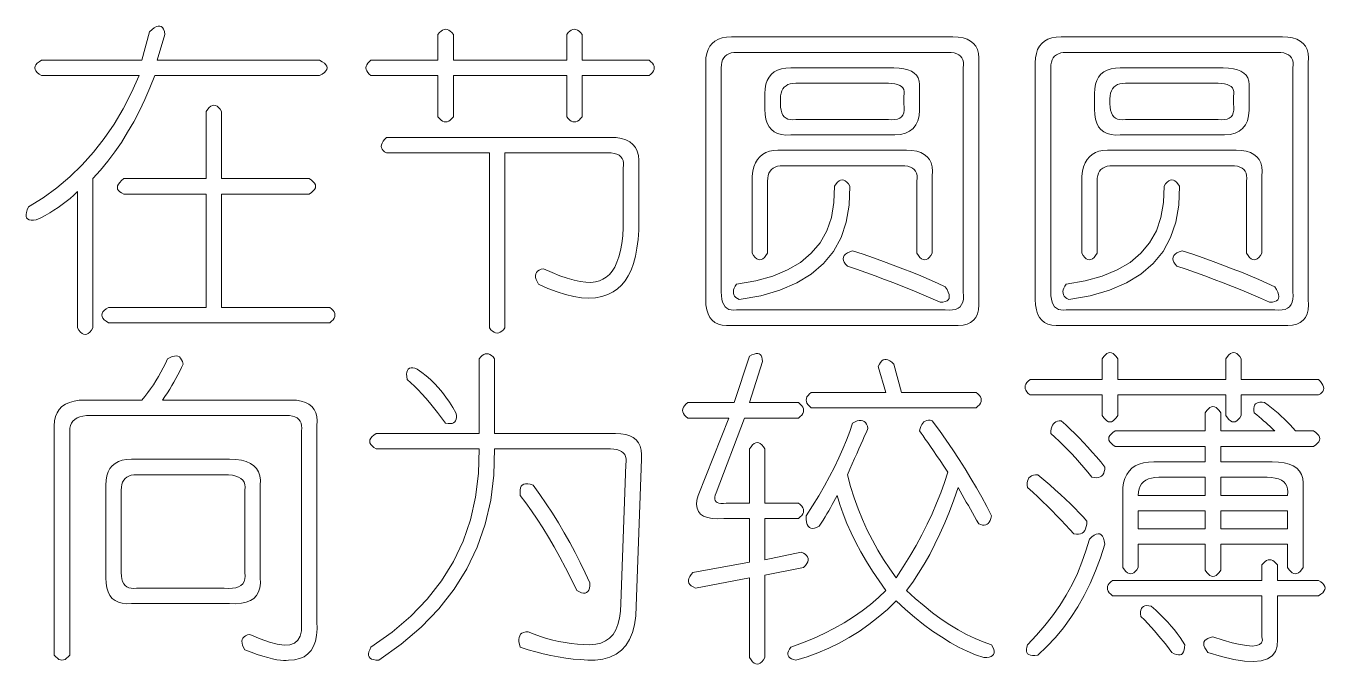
# Model space of a CAD drawing. Extents: x 0 to 297, y 0 to 210.
# Drawn here: x 215.85 to 236.03, y 30 to 39.91 of the extents above; entities that cross this region are included whole.
import ezdxf

# ---------------------------------------------------------------- set-up
doc = ezdxf.new("R2010")
doc.units = 0

msp = doc.modelspace()

# ---------------------------------------------------------------- linework, layer by layer
at = {"color": 255, "lineweight": 13}
for points in [[(217.766, 39.815), (217.805, 39.851), (217.84, 39.878), (217.872, 39.896), (217.901, 39.905), (217.926, 39.905), (217.949, 39.897), (217.968, 39.88), (217.984, 39.854), (217.997, 39.819), (218.006, 39.775), (217.886, 39.375), (220.406, 39.375), (220.449, 39.351), (220.483, 39.327), (220.507, 39.303), (220.521, 39.279), (220.526, 39.255), (220.521, 39.231), (220.507, 39.207), (220.483, 39.183), (220.449, 39.159), (220.406, 39.135), (217.846, 39.135), (217.772, 38.946), (217.693, 38.764), (217.609, 38.588), (217.52, 38.418), (217.426, 38.255), (217.328, 38.098), (217.225, 37.948), (217.117, 37.804), (217.004, 37.666), (216.886, 37.535), (216.886, 35.215), (216.862, 35.179), (216.838, 35.151), (216.814, 35.131), (216.79, 35.119), (216.766, 35.115), (216.742, 35.119), (216.718, 35.131), (216.694, 35.151), (216.67, 35.179), (216.646, 35.215), (216.646, 37.335), (216.589, 37.28), (216.531, 37.228), (216.471, 37.178), (216.409, 37.13), (216.346, 37.085), (216.281, 37.042), (216.215, 37.002), (216.147, 36.964), (216.077, 36.928), (216.006, 36.895), (215.962, 36.89), (215.925, 36.89), (215.895, 36.896), (215.872, 36.908), (215.856, 36.925), (215.848, 36.948), (215.847, 36.976), (215.853, 37.01), (215.866, 37.05), (215.886, 37.095), (216.112, 37.238), (216.326, 37.394), (216.528, 37.564), (216.718, 37.748), (216.896, 37.945), (217.062, 38.156), (217.216, 38.38), (217.358, 38.618), (217.488, 38.87), (217.606, 39.135), (216.086, 39.135), (216.05, 39.159), (216.022, 39.183), (216.002, 39.207), (215.99, 39.231), (215.986, 39.255), (215.99, 39.279), (216.002, 39.303), (216.022, 39.327), (216.05, 39.351), (216.086, 39.375), (217.646, 39.375)], [(222.486, 39.775), (222.486, 39.375), (224.246, 39.375), (224.246, 39.775), (224.27, 39.804), (224.294, 39.826), (224.318, 39.842), (224.342, 39.852), (224.366, 39.855), (224.39, 39.852), (224.414, 39.842), (224.438, 39.826), (224.462, 39.804), (224.486, 39.775), (224.486, 39.375), (225.526, 39.375), (225.555, 39.351), (225.577, 39.327), (225.593, 39.303), (225.603, 39.279), (225.606, 39.255), (225.603, 39.231), (225.593, 39.207), (225.577, 39.183), (225.555, 39.159), (225.526, 39.135), (224.486, 39.135), (224.486, 38.495), (224.462, 38.466), (224.438, 38.444), (224.414, 38.428), (224.39, 38.418), (224.366, 38.415), (224.342, 38.418), (224.318, 38.428), (224.294, 38.444), (224.27, 38.466), (224.246, 38.495), (224.246, 39.135), (222.486, 39.135), (222.486, 38.495), (222.462, 38.466), (222.438, 38.444), (222.414, 38.428), (222.39, 38.418), (222.366, 38.415), (222.342, 38.418), (222.318, 38.428), (222.294, 38.444), (222.27, 38.466), (222.246, 38.495), (222.246, 39.135), (221.206, 39.135), (221.177, 39.159), (221.155, 39.183), (221.139, 39.207), (221.129, 39.231), (221.126, 39.255), (221.129, 39.279), (221.139, 39.303), (221.155, 39.327), (221.177, 39.351), (221.206, 39.375), (222.246, 39.375), (222.246, 39.775), (222.27, 39.804), (222.294, 39.826), (222.318, 39.842), (222.342, 39.852), (222.366, 39.855), (222.39, 39.852), (222.414, 39.842), (222.438, 39.826), (222.462, 39.804)], [(226.806, 39.735), (230.246, 39.735), (230.329, 39.731), (230.403, 39.719), (230.467, 39.699), (230.521, 39.671), (230.566, 39.635), (230.601, 39.591), (230.627, 39.539), (230.643, 39.479), (230.649, 39.411), (230.646, 39.335), (230.646, 35.655), (230.649, 35.572), (230.643, 35.498), (230.627, 35.434), (230.601, 35.38), (230.566, 35.335), (230.521, 35.3), (230.467, 35.274), (230.403, 35.258), (230.329, 35.252), (230.246, 35.255), (226.806, 35.255), (226.73, 35.252), (226.662, 35.258), (226.602, 35.274), (226.55, 35.3), (226.506, 35.335), (226.47, 35.38), (226.442, 35.434), (226.422, 35.498), (226.41, 35.572), (226.406, 35.655), (226.406, 39.335), (226.41, 39.411), (226.422, 39.479), (226.442, 39.539), (226.47, 39.591), (226.506, 39.635), (226.55, 39.671), (226.602, 39.699), (226.662, 39.719), (226.73, 39.731)], [(231.926, 39.735), (235.366, 39.735), (235.449, 39.731), (235.523, 39.719), (235.587, 39.699), (235.641, 39.671), (235.686, 39.635), (235.721, 39.591), (235.747, 39.539), (235.763, 39.479), (235.769, 39.411), (235.766, 39.335), (235.766, 35.655), (235.769, 35.572), (235.763, 35.498), (235.747, 35.434), (235.721, 35.38), (235.686, 35.335), (235.641, 35.3), (235.587, 35.274), (235.523, 35.258), (235.449, 35.252), (235.366, 35.255), (231.926, 35.255), (231.85, 35.252), (231.782, 35.258), (231.722, 35.274), (231.67, 35.3), (231.626, 35.335), (231.59, 35.38), (231.562, 35.434), (231.542, 35.498), (231.53, 35.572), (231.526, 35.655), (231.526, 39.335), (231.53, 39.411), (231.542, 39.479), (231.562, 39.539), (231.59, 39.591), (231.626, 39.635), (231.67, 39.671), (231.722, 39.699), (231.782, 39.719), (231.85, 39.731)], [(230.166, 39.495), (226.886, 39.495), (226.841, 39.493), (226.8, 39.486), (226.764, 39.474), (226.733, 39.457), (226.706, 39.435), (226.685, 39.409), (226.668, 39.378), (226.656, 39.342), (226.649, 39.301), (226.646, 39.255), (226.646, 35.775), (226.649, 35.715), (226.656, 35.662), (226.668, 35.616), (226.685, 35.577), (226.706, 35.545), (226.733, 35.521), (226.764, 35.504), (226.8, 35.494), (226.841, 35.491), (226.886, 35.495), (230.126, 35.495), (230.187, 35.491), (230.24, 35.494), (230.286, 35.504), (230.325, 35.521), (230.356, 35.545), (230.381, 35.577), (230.398, 35.616), (230.408, 35.662), (230.411, 35.715), (230.406, 35.775), (230.406, 39.255), (230.411, 39.301), (230.409, 39.342), (230.401, 39.378), (230.387, 39.409), (230.366, 39.435), (230.339, 39.457), (230.305, 39.474), (230.265, 39.486), (230.219, 39.493)], [(235.286, 39.495), (232.006, 39.495), (231.961, 39.493), (231.92, 39.486), (231.884, 39.474), (231.853, 39.457), (231.826, 39.435), (231.805, 39.409), (231.788, 39.378), (231.776, 39.342), (231.769, 39.301), (231.766, 39.255), (231.766, 35.775), (231.769, 35.715), (231.776, 35.662), (231.788, 35.616), (231.805, 35.577), (231.826, 35.545), (231.853, 35.521), (231.884, 35.504), (231.92, 35.494), (231.961, 35.491), (232.006, 35.495), (235.246, 35.495), (235.307, 35.491), (235.36, 35.494), (235.406, 35.504), (235.445, 35.521), (235.476, 35.545), (235.501, 35.577), (235.518, 35.616), (235.528, 35.662), (235.531, 35.715), (235.526, 35.775), (235.526, 39.255), (235.531, 39.301), (235.529, 39.342), (235.521, 39.378), (235.507, 39.409), (235.486, 39.435), (235.459, 39.457), (235.425, 39.474), (235.385, 39.486), (235.339, 39.493)], [(227.726, 39.255), (229.326, 39.255), (229.409, 39.252), (229.483, 39.242), (229.547, 39.226), (229.601, 39.204), (229.646, 39.175), (229.681, 39.14), (229.707, 39.098), (229.723, 39.05), (229.729, 38.996), (229.726, 38.935), (229.726, 38.695), (229.729, 38.597), (229.72, 38.51), (229.7, 38.434), (229.669, 38.369), (229.626, 38.315), (229.573, 38.273), (229.508, 38.242), (229.432, 38.222), (229.345, 38.213), (229.246, 38.215), (227.726, 38.215), (227.65, 38.212), (227.582, 38.218), (227.522, 38.234), (227.47, 38.26), (227.426, 38.295), (227.39, 38.34), (227.362, 38.394), (227.342, 38.458), (227.33, 38.532), (227.326, 38.615), (227.326, 38.855), (227.33, 38.931), (227.342, 38.999), (227.362, 39.059), (227.39, 39.111), (227.426, 39.155), (227.47, 39.191), (227.522, 39.219), (227.582, 39.239), (227.65, 39.251)], [(232.846, 39.255), (234.446, 39.255), (234.529, 39.252), (234.603, 39.242), (234.667, 39.226), (234.721, 39.204), (234.766, 39.175), (234.801, 39.14), (234.827, 39.098), (234.843, 39.05), (234.849, 38.996), (234.846, 38.935), (234.846, 38.695), (234.849, 38.597), (234.84, 38.51), (234.82, 38.434), (234.789, 38.369), (234.746, 38.315), (234.693, 38.273), (234.628, 38.242), (234.552, 38.222), (234.465, 38.213), (234.366, 38.215), (232.846, 38.215), (232.77, 38.212), (232.702, 38.218), (232.642, 38.234), (232.59, 38.26), (232.546, 38.295), (232.51, 38.34), (232.482, 38.394), (232.462, 38.458), (232.45, 38.532), (232.446, 38.615), (232.446, 38.855), (232.45, 38.931), (232.462, 38.999), (232.482, 39.059), (232.51, 39.111), (232.546, 39.155), (232.59, 39.191), (232.642, 39.219), (232.702, 39.239), (232.77, 39.251)], [(229.246, 39.015), (227.806, 39.015), (227.761, 39.013), (227.72, 39.006), (227.684, 38.994), (227.653, 38.977), (227.626, 38.955), (227.605, 38.929), (227.588, 38.898), (227.576, 38.862), (227.569, 38.821), (227.566, 38.775), (227.566, 38.695), (227.569, 38.642), (227.576, 38.596), (227.588, 38.556), (227.605, 38.522), (227.626, 38.495), (227.653, 38.474), (227.684, 38.46), (227.72, 38.452), (227.761, 38.45), (227.806, 38.455), (229.246, 38.455), (229.299, 38.45), (229.345, 38.452), (229.385, 38.46), (229.419, 38.474), (229.446, 38.495), (229.467, 38.522), (229.481, 38.556), (229.489, 38.596), (229.491, 38.642), (229.486, 38.695), (229.486, 38.815), (229.491, 38.853), (229.489, 38.887), (229.481, 38.917), (229.467, 38.943), (229.446, 38.965), (229.419, 38.983), (229.385, 38.997), (229.345, 39.007), (229.299, 39.013)], [(234.366, 39.015), (232.926, 39.015), (232.881, 39.013), (232.84, 39.006), (232.804, 38.994), (232.773, 38.977), (232.746, 38.955), (232.725, 38.929), (232.708, 38.898), (232.696, 38.862), (232.689, 38.821), (232.686, 38.775), (232.686, 38.695), (232.689, 38.642), (232.696, 38.596), (232.708, 38.556), (232.725, 38.522), (232.746, 38.495), (232.773, 38.474), (232.804, 38.46), (232.84, 38.452), (232.881, 38.45), (232.926, 38.455), (234.366, 38.455), (234.419, 38.45), (234.465, 38.452), (234.505, 38.46), (234.539, 38.474), (234.566, 38.495), (234.587, 38.522), (234.601, 38.556), (234.609, 38.596), (234.611, 38.642), (234.606, 38.695), (234.606, 38.815), (234.611, 38.853), (234.609, 38.887), (234.601, 38.917), (234.587, 38.943), (234.566, 38.965), (234.539, 38.983), (234.505, 38.997), (234.465, 39.007), (234.419, 39.013)], [(218.646, 38.575), (218.67, 38.611), (218.694, 38.639), (218.718, 38.659), (218.742, 38.671), (218.766, 38.675), (218.79, 38.671), (218.814, 38.659), (218.838, 38.639), (218.862, 38.611), (218.886, 38.575), (218.886, 37.535), (220.246, 37.535), (220.282, 37.511), (220.31, 37.487), (220.33, 37.463), (220.342, 37.439), (220.346, 37.415), (220.342, 37.391), (220.33, 37.367), (220.31, 37.343), (220.282, 37.319), (220.246, 37.295), (218.886, 37.295), (218.886, 35.535), (220.566, 35.535), (220.595, 35.511), (220.617, 35.487), (220.633, 35.463), (220.643, 35.439), (220.646, 35.415), (220.643, 35.391), (220.633, 35.367), (220.617, 35.343), (220.595, 35.319), (220.566, 35.295), (217.126, 35.295), (217.09, 35.319), (217.062, 35.343), (217.042, 35.367), (217.03, 35.391), (217.026, 35.415), (217.03, 35.439), (217.042, 35.463), (217.062, 35.487), (217.09, 35.511), (217.126, 35.535), (218.646, 35.535), (218.646, 37.295), (217.366, 37.295), (217.33, 37.312), (217.302, 37.33), (217.282, 37.35), (217.27, 37.372), (217.266, 37.395), (217.27, 37.42), (217.282, 37.446), (217.302, 37.474), (217.33, 37.504), (217.366, 37.535), (218.646, 37.535)], [(221.446, 38.175), (224.926, 38.175), (225.017, 38.171), (225.097, 38.158), (225.167, 38.136), (225.227, 38.105), (225.276, 38.065), (225.315, 38.017), (225.343, 37.96), (225.361, 37.894), (225.369, 37.819), (225.366, 37.735), (225.366, 36.735), (225.355, 36.589), (225.337, 36.454), (225.313, 36.33), (225.283, 36.217), (225.246, 36.115), (225.203, 36.025), (225.153, 35.946), (225.097, 35.878), (225.035, 35.821), (224.966, 35.775), (224.883, 35.733), (224.792, 35.703), (224.694, 35.685), (224.589, 35.679), (224.476, 35.685), (224.357, 35.703), (224.23, 35.733), (224.096, 35.775), (223.955, 35.829), (223.806, 35.895), (223.785, 35.934), (223.771, 35.969), (223.763, 36.001), (223.761, 36.03), (223.766, 36.055), (223.777, 36.078), (223.795, 36.097), (223.819, 36.113), (223.849, 36.126), (223.886, 36.135), (224.018, 36.076), (224.141, 36.026), (224.255, 35.986), (224.36, 35.956), (224.456, 35.935), (224.544, 35.924), (224.623, 35.922), (224.693, 35.93), (224.754, 35.948), (224.806, 35.975), (224.86, 36.005), (224.909, 36.046), (224.953, 36.098), (224.992, 36.161), (225.026, 36.235), (225.056, 36.321), (225.081, 36.418), (225.101, 36.526), (225.116, 36.645), (225.126, 36.775), (225.126, 37.695), (225.131, 37.741), (225.129, 37.782), (225.121, 37.818), (225.107, 37.849), (225.086, 37.875), (225.059, 37.897), (225.025, 37.914), (224.985, 37.926), (224.939, 37.933), (224.886, 37.935), (223.286, 37.935), (223.286, 35.215), (223.262, 35.186), (223.238, 35.164), (223.214, 35.148), (223.19, 35.138), (223.166, 35.135), (223.142, 35.138), (223.118, 35.148), (223.094, 35.164), (223.07, 35.186), (223.046, 35.215), (223.046, 37.935), (221.446, 37.935), (221.417, 37.952), (221.395, 37.97), (221.379, 37.99), (221.369, 38.012), (221.366, 38.035), (221.369, 38.06), (221.379, 38.086), (221.395, 38.114), (221.417, 38.144)], [(227.526, 37.975), (229.526, 37.975), (229.609, 37.971), (229.683, 37.959), (229.747, 37.939), (229.801, 37.911), (229.846, 37.875), (229.881, 37.831), (229.907, 37.779), (229.923, 37.719), (229.929, 37.651), (229.926, 37.575), (229.926, 36.375), (229.902, 36.339), (229.878, 36.311), (229.854, 36.291), (229.83, 36.279), (229.806, 36.275), (229.782, 36.279), (229.758, 36.291), (229.734, 36.311), (229.71, 36.339), (229.686, 36.375), (229.686, 37.495), (229.691, 37.541), (229.689, 37.582), (229.681, 37.618), (229.667, 37.649), (229.646, 37.675), (229.619, 37.697), (229.585, 37.714), (229.545, 37.726), (229.499, 37.733), (229.446, 37.735), (227.606, 37.735), (227.561, 37.733), (227.52, 37.726), (227.484, 37.714), (227.453, 37.697), (227.426, 37.675), (227.405, 37.649), (227.388, 37.618), (227.376, 37.582), (227.369, 37.541), (227.366, 37.495), (227.366, 36.375), (227.342, 36.339), (227.318, 36.311), (227.294, 36.291), (227.27, 36.279), (227.246, 36.275), (227.222, 36.279), (227.198, 36.291), (227.174, 36.311), (227.15, 36.339), (227.126, 36.375), (227.126, 37.575), (227.137, 37.651), (227.155, 37.719), (227.179, 37.779), (227.209, 37.831), (227.246, 37.875), (227.289, 37.911), (227.339, 37.939), (227.395, 37.959), (227.457, 37.971)], [(232.646, 37.975), (234.646, 37.975), (234.729, 37.971), (234.803, 37.959), (234.867, 37.939), (234.921, 37.911), (234.966, 37.875), (235.001, 37.831), (235.027, 37.779), (235.043, 37.719), (235.049, 37.651), (235.046, 37.575), (235.046, 36.375), (235.022, 36.339), (234.998, 36.311), (234.974, 36.291), (234.95, 36.279), (234.926, 36.275), (234.902, 36.279), (234.878, 36.291), (234.854, 36.311), (234.83, 36.339), (234.806, 36.375), (234.806, 37.495), (234.811, 37.541), (234.809, 37.582), (234.801, 37.618), (234.787, 37.649), (234.766, 37.675), (234.739, 37.697), (234.705, 37.714), (234.665, 37.726), (234.619, 37.733), (234.566, 37.735), (232.726, 37.735), (232.681, 37.733), (232.64, 37.726), (232.604, 37.714), (232.573, 37.697), (232.546, 37.675), (232.525, 37.649), (232.508, 37.618), (232.496, 37.582), (232.489, 37.541), (232.486, 37.495), (232.486, 36.375), (232.462, 36.339), (232.438, 36.311), (232.414, 36.291), (232.39, 36.279), (232.366, 36.275), (232.342, 36.279), (232.318, 36.291), (232.294, 36.311), (232.27, 36.339), (232.246, 36.375), (232.246, 37.575), (232.257, 37.651), (232.275, 37.719), (232.299, 37.779), (232.329, 37.831), (232.366, 37.875), (232.409, 37.911), (232.459, 37.939), (232.515, 37.959), (232.577, 37.971)], [(228.406, 37.415), (228.43, 37.451), (228.454, 37.479), (228.478, 37.499), (228.502, 37.511), (228.526, 37.515), (228.55, 37.511), (228.574, 37.499), (228.598, 37.479), (228.622, 37.451), (228.646, 37.415), (228.636, 37.124), (228.59, 36.858), (228.508, 36.618), (228.39, 36.404), (228.236, 36.215), (228.046, 36.052), (227.82, 35.914), (227.558, 35.802), (227.26, 35.716), (226.926, 35.655), (226.897, 35.672), (226.873, 35.69), (226.855, 35.71), (226.843, 35.732), (226.836, 35.755), (226.835, 35.78), (226.839, 35.806), (226.849, 35.834), (226.865, 35.864), (226.886, 35.895), (227.182, 35.946), (227.446, 36.02), (227.678, 36.116), (227.878, 36.234), (228.046, 36.375), (228.182, 36.538), (228.286, 36.724), (228.358, 36.932), (228.398, 37.162)], [(233.526, 37.415), (233.55, 37.451), (233.574, 37.479), (233.598, 37.499), (233.622, 37.511), (233.646, 37.515), (233.67, 37.511), (233.694, 37.499), (233.718, 37.479), (233.742, 37.451), (233.766, 37.415), (233.756, 37.124), (233.71, 36.858), (233.628, 36.618), (233.51, 36.404), (233.356, 36.215), (233.166, 36.052), (232.94, 35.914), (232.678, 35.802), (232.38, 35.716), (232.046, 35.655), (232.017, 35.672), (231.993, 35.69), (231.975, 35.71), (231.963, 35.732), (231.956, 35.755), (231.955, 35.78), (231.959, 35.806), (231.969, 35.834), (231.985, 35.864), (232.006, 35.895), (232.302, 35.946), (232.566, 36.02), (232.798, 36.116), (232.998, 36.234), (233.166, 36.375), (233.302, 36.538), (233.406, 36.724), (233.478, 36.932), (233.518, 37.162)], [(228.686, 36.415), (228.852, 36.359), (229.013, 36.303), (229.169, 36.247), (229.32, 36.191), (229.466, 36.135), (229.608, 36.079), (229.745, 36.023), (229.877, 35.967), (230.004, 35.911), (230.126, 35.855), (230.154, 35.81), (230.174, 35.769), (230.186, 35.733), (230.19, 35.702), (230.186, 35.675), (230.174, 35.654), (230.154, 35.637), (230.126, 35.625), (230.09, 35.618), (230.046, 35.615), (229.902, 35.678), (229.758, 35.74), (229.614, 35.8), (229.47, 35.858), (229.326, 35.915), (229.182, 35.97), (229.038, 36.024), (228.894, 36.076), (228.75, 36.126), (228.606, 36.175), (228.578, 36.206), (228.558, 36.236), (228.546, 36.264), (228.542, 36.29), (228.546, 36.315), (228.558, 36.338), (228.578, 36.36), (228.606, 36.38), (228.642, 36.398)], [(233.806, 36.415), (233.972, 36.359), (234.133, 36.303), (234.289, 36.247), (234.44, 36.191), (234.586, 36.135), (234.728, 36.079), (234.865, 36.023), (234.997, 35.967), (235.124, 35.911), (235.246, 35.855), (235.274, 35.81), (235.294, 35.769), (235.306, 35.733), (235.31, 35.702), (235.306, 35.675), (235.294, 35.654), (235.274, 35.637), (235.246, 35.625), (235.21, 35.618), (235.166, 35.615), (235.022, 35.678), (234.878, 35.74), (234.734, 35.8), (234.59, 35.858), (234.446, 35.915), (234.302, 35.97), (234.158, 36.024), (234.014, 36.076), (233.87, 36.126), (233.726, 36.175), (233.698, 36.206), (233.678, 36.236), (233.666, 36.264), (233.662, 36.29), (233.666, 36.315), (233.678, 36.338), (233.698, 36.36), (233.726, 36.38), (233.762, 36.398)], [(218.046, 34.735), (218.085, 34.756), (218.12, 34.77), (218.152, 34.778), (218.181, 34.78), (218.206, 34.775), (218.229, 34.764), (218.248, 34.746), (218.264, 34.722), (218.277, 34.692), (218.286, 34.655), (218.261, 34.599), (218.235, 34.543), (218.207, 34.487), (218.177, 34.431), (218.146, 34.375), (218.113, 34.319), (218.079, 34.263), (218.043, 34.207), (218.005, 34.151), (217.966, 34.095), (219.966, 34.095), (220.049, 34.091), (220.123, 34.079), (220.187, 34.059), (220.241, 34.031), (220.286, 33.995), (220.321, 33.951), (220.347, 33.899), (220.363, 33.839), (220.369, 33.771), (220.366, 33.695), (220.366, 30.655), (220.369, 30.541), (220.361, 30.439), (220.343, 30.349), (220.315, 30.271), (220.276, 30.205), (220.227, 30.151), (220.167, 30.109), (220.097, 30.079), (220.017, 30.061), (219.926, 30.055), (219.891, 30.05), (219.848, 30.049), (219.798, 30.053), (219.741, 30.062), (219.676, 30.075), (219.605, 30.094), (219.526, 30.117), (219.44, 30.145), (219.347, 30.178), (219.246, 30.215), (219.225, 30.254), (219.211, 30.289), (219.203, 30.321), (219.201, 30.35), (219.206, 30.375), (219.217, 30.398), (219.235, 30.417), (219.259, 30.433), (219.289, 30.446), (219.326, 30.455), (219.485, 30.385), (219.627, 30.334), (219.751, 30.302), (219.857, 30.289), (219.946, 30.295), (220.017, 30.321), (220.071, 30.366), (220.107, 30.43), (220.125, 30.513), (220.126, 30.615), (220.126, 33.615), (220.131, 33.661), (220.129, 33.702), (220.121, 33.738), (220.107, 33.769), (220.086, 33.795), (220.059, 33.817), (220.025, 33.834), (219.985, 33.846), (219.939, 33.853), (219.886, 33.855), (216.846, 33.855), (216.785, 33.853), (216.731, 33.846), (216.683, 33.834), (216.641, 33.817), (216.606, 33.795), (216.577, 33.769), (216.555, 33.738), (216.539, 33.702), (216.529, 33.661), (216.526, 33.615), (216.526, 30.135), (216.502, 30.106), (216.478, 30.084), (216.454, 30.068), (216.43, 30.058), (216.406, 30.055), (216.382, 30.058), (216.358, 30.068), (216.334, 30.084), (216.31, 30.106), (216.286, 30.135), (216.286, 33.695), (216.291, 33.771), (216.305, 33.839), (216.329, 33.899), (216.363, 33.951), (216.406, 33.995), (216.459, 34.031), (216.521, 34.059), (216.593, 34.079), (216.675, 34.091), (216.766, 34.095), (217.646, 34.095), (217.693, 34.152), (217.739, 34.21), (217.783, 34.27), (217.825, 34.332), (217.866, 34.395), (217.905, 34.46), (217.943, 34.526), (217.979, 34.594), (218.013, 34.664)], [(222.886, 34.735), (222.91, 34.764), (222.934, 34.786), (222.958, 34.802), (222.982, 34.812), (223.006, 34.815), (223.03, 34.812), (223.054, 34.802), (223.078, 34.786), (223.102, 34.764), (223.126, 34.735), (223.126, 33.575), (225.006, 33.575), (225.089, 33.571), (225.163, 33.559), (225.227, 33.539), (225.281, 33.511), (225.326, 33.475), (225.361, 33.431), (225.387, 33.379), (225.403, 33.319), (225.409, 33.251), (225.406, 33.175), (225.326, 30.895), (225.32, 30.743), (225.301, 30.606), (225.269, 30.484), (225.224, 30.377), (225.166, 30.285), (225.096, 30.209), (225.013, 30.148), (224.917, 30.102), (224.808, 30.071), (224.686, 30.055), (224.574, 30.057), (224.461, 30.063), (224.347, 30.073), (224.232, 30.087), (224.116, 30.105), (224, 30.127), (223.883, 30.153), (223.765, 30.183), (223.646, 30.217), (223.526, 30.255), (223.513, 30.301), (223.505, 30.342), (223.503, 30.378), (223.507, 30.409), (223.516, 30.435), (223.531, 30.457), (223.551, 30.474), (223.577, 30.486), (223.609, 30.493), (223.646, 30.495), (223.742, 30.457), (223.838, 30.423), (223.934, 30.393), (224.03, 30.367), (224.126, 30.345), (224.222, 30.327), (224.318, 30.313), (224.414, 30.303), (224.51, 30.297), (224.606, 30.295), (224.697, 30.302), (224.779, 30.321), (224.851, 30.353), (224.913, 30.398), (224.966, 30.455), (225.009, 30.526), (225.043, 30.609), (225.067, 30.705), (225.081, 30.814), (225.086, 30.935), (225.166, 33.095), (225.171, 33.141), (225.169, 33.182), (225.161, 33.218), (225.147, 33.249), (225.126, 33.275), (225.099, 33.297), (225.065, 33.314), (225.025, 33.326), (224.979, 33.333), (224.926, 33.335), (223.126, 33.335), (223.115, 32.928), (223.067, 32.538), (222.981, 32.166), (222.857, 31.812), (222.696, 31.475), (222.497, 31.156), (222.261, 30.854), (221.987, 30.57), (221.675, 30.304), (221.326, 30.055), (221.282, 30.057), (221.245, 30.063), (221.215, 30.073), (221.192, 30.087), (221.176, 30.105), (221.168, 30.127), (221.167, 30.153), (221.173, 30.183), (221.186, 30.217), (221.206, 30.255), (221.533, 30.488), (221.824, 30.737), (222.08, 31.003), (222.301, 31.286), (222.486, 31.585), (222.637, 31.902), (222.752, 32.235), (222.832, 32.585), (222.877, 32.952), (222.886, 33.335), (221.286, 33.335), (221.25, 33.359), (221.222, 33.383), (221.202, 33.407), (221.19, 33.431), (221.186, 33.455), (221.19, 33.479), (221.202, 33.503), (221.222, 33.527), (221.25, 33.551), (221.286, 33.575), (222.886, 33.575)], [(226.126, 34.055), (226.846, 34.055), (227.086, 34.775), (227.124, 34.796), (227.158, 34.81), (227.188, 34.818), (227.214, 34.82), (227.236, 34.815), (227.254, 34.804), (227.268, 34.786), (227.278, 34.762), (227.284, 34.732), (227.286, 34.695), (227.086, 34.055), (227.846, 34.055), (227.875, 34.031), (227.897, 34.007), (227.913, 33.983), (227.923, 33.959), (227.926, 33.935), (227.923, 33.911), (227.913, 33.887), (227.897, 33.863), (227.875, 33.839), (227.846, 33.815), (227.006, 33.815), (226.566, 32.655), (226.553, 32.618), (226.547, 32.585), (226.547, 32.557), (226.553, 32.534), (226.566, 32.515), (226.585, 32.502), (226.611, 32.493), (226.643, 32.489), (226.681, 32.49), (226.726, 32.495), (227.086, 32.495), (227.086, 33.335), (227.11, 33.371), (227.134, 33.399), (227.158, 33.419), (227.182, 33.431), (227.206, 33.435), (227.23, 33.431), (227.254, 33.419), (227.278, 33.399), (227.302, 33.371), (227.326, 33.335), (227.326, 32.495), (227.846, 32.495), (227.875, 32.471), (227.897, 32.447), (227.913, 32.423), (227.923, 32.399), (227.926, 32.375), (227.923, 32.351), (227.913, 32.327), (227.897, 32.303), (227.875, 32.279), (227.846, 32.255), (227.326, 32.255), (227.326, 31.615), (227.886, 31.735), (227.923, 31.718), (227.952, 31.7), (227.974, 31.68), (227.989, 31.658), (227.996, 31.635), (227.997, 31.61), (227.99, 31.584), (227.976, 31.556), (227.955, 31.526), (227.926, 31.495), (227.326, 31.375), (227.326, 30.095), (227.302, 30.059), (227.278, 30.031), (227.254, 30.011), (227.23, 29.999), (227.206, 29.995), (227.182, 29.999), (227.158, 30.011), (227.134, 30.031), (227.11, 30.059), (227.086, 30.095), (227.086, 31.335), (226.246, 31.175), (226.21, 31.192), (226.181, 31.21), (226.159, 31.23), (226.144, 31.252), (226.136, 31.275), (226.136, 31.3), (226.143, 31.326), (226.157, 31.354), (226.178, 31.384), (226.206, 31.415), (227.086, 31.575), (227.086, 32.255), (226.686, 32.255), (226.589, 32.252), (226.504, 32.257), (226.432, 32.271), (226.373, 32.294), (226.326, 32.325), (226.293, 32.366), (226.272, 32.415), (226.264, 32.473), (226.269, 32.54), (226.286, 32.615), (226.766, 33.815), (226.126, 33.815), (226.097, 33.839), (226.075, 33.863), (226.059, 33.887), (226.049, 33.911), (226.046, 33.935), (226.049, 33.959), (226.059, 33.983), (226.075, 34.007), (226.097, 34.031)], [(229.326, 34.655), (229.446, 34.215), (230.606, 34.215), (230.635, 34.191), (230.657, 34.167), (230.673, 34.143), (230.683, 34.119), (230.686, 34.095), (230.683, 34.071), (230.673, 34.047), (230.657, 34.023), (230.635, 33.999), (230.606, 33.975), (228.046, 33.975), (228.017, 33.999), (227.995, 34.023), (227.979, 34.047), (227.969, 34.071), (227.966, 34.095), (227.969, 34.119), (227.979, 34.143), (227.995, 34.167), (228.017, 34.191), (228.046, 34.215), (229.206, 34.215), (229.086, 34.615), (229.103, 34.652), (229.121, 34.681), (229.141, 34.703), (229.163, 34.718), (229.186, 34.725), (229.211, 34.726), (229.237, 34.719), (229.265, 34.705), (229.295, 34.684)], [(232.566, 34.735), (232.59, 34.771), (232.614, 34.799), (232.638, 34.819), (232.662, 34.831), (232.686, 34.835), (232.71, 34.831), (232.734, 34.819), (232.758, 34.799), (232.782, 34.771), (232.806, 34.735), (232.806, 34.415), (234.486, 34.415), (234.486, 34.735), (234.51, 34.771), (234.534, 34.799), (234.558, 34.819), (234.582, 34.831), (234.606, 34.835), (234.63, 34.831), (234.654, 34.819), (234.678, 34.799), (234.702, 34.771), (234.726, 34.735), (234.726, 34.415), (235.926, 34.415), (235.955, 34.384), (235.977, 34.354), (235.993, 34.326), (236.003, 34.3), (236.006, 34.275), (236.003, 34.252), (235.993, 34.23), (235.977, 34.21), (235.955, 34.192), (235.926, 34.175), (234.726, 34.175), (234.726, 33.855), (234.702, 33.819), (234.678, 33.791), (234.654, 33.771), (234.63, 33.759), (234.606, 33.755), (234.582, 33.759), (234.558, 33.771), (234.534, 33.791), (234.51, 33.819), (234.486, 33.855), (234.486, 34.175), (232.806, 34.175), (232.806, 33.855), (232.782, 33.819), (232.758, 33.791), (232.734, 33.771), (232.71, 33.759), (232.686, 33.755), (232.662, 33.759), (232.638, 33.771), (232.614, 33.791), (232.59, 33.819), (232.566, 33.855), (232.566, 34.175), (231.446, 34.175), (231.417, 34.199), (231.395, 34.223), (231.379, 34.247), (231.369, 34.271), (231.366, 34.295), (231.369, 34.319), (231.379, 34.343), (231.395, 34.367), (231.417, 34.391), (231.446, 34.415), (232.566, 34.415)], [(221.926, 34.575), (221.997, 34.525), (222.065, 34.471), (222.131, 34.413), (222.195, 34.351), (222.256, 34.285), (222.315, 34.215), (222.371, 34.141), (222.425, 34.063), (222.477, 33.981), (222.526, 33.895), (222.532, 33.858), (222.533, 33.825), (222.529, 33.797), (222.52, 33.774), (222.506, 33.755), (222.488, 33.742), (222.465, 33.733), (222.437, 33.729), (222.404, 33.73), (222.366, 33.735), (222.303, 33.821), (222.24, 33.903), (222.178, 33.981), (222.117, 34.055), (222.056, 34.125), (221.997, 34.191), (221.938, 34.253), (221.88, 34.311), (221.823, 34.365), (221.766, 34.415), (221.761, 34.46), (221.76, 34.498), (221.764, 34.53), (221.773, 34.556), (221.786, 34.575), (221.805, 34.588), (221.828, 34.594), (221.856, 34.594), (221.889, 34.588)], [(234.406, 33.895), (234.406, 33.615), (235.246, 33.615), (235.221, 33.64), (235.195, 33.665), (235.167, 33.691), (235.137, 33.718), (235.106, 33.745), (235.073, 33.774), (235.039, 33.803), (235.003, 33.833), (234.965, 33.864), (234.926, 33.895), (234.921, 33.933), (234.92, 33.966), (234.924, 33.994), (234.933, 34.017), (234.946, 34.035), (234.965, 34.049), (234.988, 34.058), (235.016, 34.062), (235.049, 34.061), (235.086, 34.055), (235.141, 34.015), (235.195, 33.974), (235.247, 33.932), (235.297, 33.889), (235.346, 33.845), (235.393, 33.801), (235.439, 33.756), (235.483, 33.71), (235.525, 33.663), (235.566, 33.615), (235.846, 33.615), (235.882, 33.591), (235.91, 33.567), (235.93, 33.543), (235.942, 33.519), (235.946, 33.495), (235.942, 33.471), (235.93, 33.447), (235.91, 33.423), (235.882, 33.399), (235.846, 33.375), (234.406, 33.375), (234.406, 33.135), (235.206, 33.135), (235.305, 33.131), (235.392, 33.119), (235.468, 33.099), (235.533, 33.071), (235.586, 33.035), (235.629, 32.991), (235.66, 32.939), (235.68, 32.879), (235.689, 32.811), (235.686, 32.735), (235.686, 31.495), (235.662, 31.459), (235.638, 31.431), (235.614, 31.411), (235.59, 31.399), (235.566, 31.395), (235.542, 31.399), (235.518, 31.411), (235.494, 31.431), (235.47, 31.459), (235.446, 31.495), (235.446, 31.855), (234.406, 31.855), (234.406, 31.455), (234.382, 31.419), (234.358, 31.391), (234.334, 31.371), (234.31, 31.359), (234.286, 31.355), (234.262, 31.359), (234.238, 31.371), (234.214, 31.391), (234.19, 31.419), (234.166, 31.455), (234.166, 31.855), (233.126, 31.855), (233.126, 31.495), (233.102, 31.459), (233.078, 31.431), (233.054, 31.411), (233.03, 31.399), (233.006, 31.395), (232.982, 31.399), (232.958, 31.411), (232.934, 31.431), (232.91, 31.459), (232.886, 31.495), (232.886, 32.735), (232.898, 32.811), (232.918, 32.879), (232.946, 32.939), (232.982, 32.991), (233.026, 33.035), (233.078, 33.071), (233.138, 33.099), (233.206, 33.119), (233.282, 33.131), (233.366, 33.135), (234.166, 33.135), (234.166, 33.375), (232.766, 33.375), (232.73, 33.399), (232.702, 33.423), (232.682, 33.447), (232.67, 33.471), (232.666, 33.495), (232.67, 33.519), (232.682, 33.543), (232.702, 33.567), (232.73, 33.591), (232.766, 33.615), (234.166, 33.615), (234.166, 33.895), (234.19, 33.931), (234.214, 33.959), (234.238, 33.979), (234.262, 33.991), (234.286, 33.995), (234.31, 33.991), (234.334, 33.979), (234.358, 33.959), (234.382, 33.931)], [(227.966, 32.295), (228.067, 32.454), (228.161, 32.609), (228.249, 32.761), (228.331, 32.91), (228.406, 33.055), (228.475, 33.198), (228.537, 33.337), (228.593, 33.473), (228.643, 33.606), (228.686, 33.735), (228.725, 33.756), (228.76, 33.77), (228.792, 33.778), (228.821, 33.78), (228.846, 33.775), (228.869, 33.764), (228.888, 33.746), (228.904, 33.722), (228.917, 33.692), (228.926, 33.655), (228.901, 33.598), (228.875, 33.537), (228.847, 33.473), (228.817, 33.406), (228.786, 33.335), (228.753, 33.262), (228.719, 33.185), (228.683, 33.105), (228.645, 33.022), (228.606, 32.935), (228.657, 32.754), (228.713, 32.577), (228.775, 32.405), (228.843, 32.238), (228.916, 32.075), (228.995, 31.918), (229.079, 31.765), (229.169, 31.617), (229.265, 31.474), (229.366, 31.335), (229.475, 31.503), (229.577, 31.67), (229.673, 31.836), (229.763, 32.001), (229.846, 32.165), (229.923, 32.329), (229.993, 32.492), (230.057, 32.654), (230.115, 32.815), (230.166, 32.975), (230.104, 33.068), (230.046, 33.154), (229.992, 33.234), (229.942, 33.308), (229.896, 33.375), (229.854, 33.436), (229.816, 33.49), (229.782, 33.538), (229.752, 33.58), (229.726, 33.615), (229.735, 33.653), (229.747, 33.686), (229.761, 33.714), (229.777, 33.737), (229.796, 33.755), (229.817, 33.769), (229.841, 33.778), (229.867, 33.782), (229.895, 33.781), (229.926, 33.775), (230.036, 33.624), (230.142, 33.473), (230.244, 33.323), (230.342, 33.174), (230.436, 33.025), (230.526, 32.878), (230.612, 32.731), (230.694, 32.585), (230.772, 32.44), (230.846, 32.295), (230.837, 32.258), (230.825, 32.226), (230.811, 32.2), (230.795, 32.18), (230.776, 32.165), (230.755, 32.156), (230.731, 32.152), (230.705, 32.154), (230.677, 32.162), (230.646, 32.175), (230.614, 32.231), (230.582, 32.287), (230.55, 32.343), (230.518, 32.399), (230.486, 32.455), (230.454, 32.511), (230.422, 32.567), (230.39, 32.623), (230.358, 32.679), (230.326, 32.735), (230.261, 32.546), (230.192, 32.364), (230.12, 32.188), (230.045, 32.018), (229.966, 31.855), (229.885, 31.698), (229.8, 31.548), (229.712, 31.404), (229.621, 31.266), (229.526, 31.135), (229.662, 31.012), (229.797, 30.897), (229.931, 30.791), (230.064, 30.694), (230.196, 30.605), (230.328, 30.526), (230.459, 30.455), (230.589, 30.393), (230.718, 30.34), (230.846, 30.295), (230.867, 30.257), (230.88, 30.223), (230.886, 30.193), (230.885, 30.167), (230.876, 30.145), (230.861, 30.127), (230.838, 30.113), (230.808, 30.103), (230.771, 30.097), (230.726, 30.095), (230.597, 30.14), (230.467, 30.194), (230.335, 30.258), (230.201, 30.332), (230.066, 30.415), (229.929, 30.508), (229.791, 30.61), (229.651, 30.722), (229.509, 30.844), (229.366, 30.975), (229.228, 30.844), (229.086, 30.721), (228.94, 30.607), (228.79, 30.502), (228.636, 30.405), (228.478, 30.318), (228.316, 30.239), (228.15, 30.169), (227.98, 30.108), (227.806, 30.055), (227.769, 30.064), (227.739, 30.076), (227.715, 30.09), (227.697, 30.106), (227.686, 30.125), (227.681, 30.146), (227.683, 30.17), (227.691, 30.196), (227.705, 30.224), (227.726, 30.255), (227.907, 30.322), (228.08, 30.393), (228.246, 30.469), (228.405, 30.55), (228.556, 30.635), (228.701, 30.726), (228.838, 30.821), (228.968, 30.921), (229.091, 31.026), (229.206, 31.135), (229.098, 31.287), (228.997, 31.438), (228.903, 31.588), (228.816, 31.737), (228.736, 31.885), (228.664, 32.033), (228.599, 32.18), (228.541, 32.326), (228.49, 32.471), (228.446, 32.615), (228.422, 32.567), (228.397, 32.519), (228.371, 32.471), (228.344, 32.423), (228.316, 32.375), (228.288, 32.327), (228.259, 32.279), (228.229, 32.231), (228.198, 32.183), (228.166, 32.135), (228.128, 32.115), (228.094, 32.103), (228.064, 32.099), (228.038, 32.103), (228.016, 32.115), (227.998, 32.135), (227.984, 32.163), (227.974, 32.199), (227.968, 32.243)], [(231.926, 33.775), (231.998, 33.71), (232.069, 33.644), (232.139, 33.576), (232.208, 33.506), (232.276, 33.435), (232.344, 33.362), (232.411, 33.288), (232.477, 33.212), (232.542, 33.134), (232.606, 33.055), (232.604, 33.018), (232.598, 32.985), (232.588, 32.957), (232.574, 32.934), (232.556, 32.915), (232.534, 32.902), (232.508, 32.893), (232.478, 32.889), (232.444, 32.89), (232.406, 32.895), (232.342, 32.974), (232.278, 33.05), (232.214, 33.124), (232.15, 33.196), (232.086, 33.265), (232.022, 33.332), (231.958, 33.396), (231.894, 33.458), (231.83, 33.518), (231.766, 33.575), (231.768, 33.613), (231.773, 33.647), (231.781, 33.677), (231.792, 33.703), (231.806, 33.725), (231.824, 33.743), (231.845, 33.757), (231.869, 33.767), (231.896, 33.773)], [(217.486, 33.175), (219.006, 33.175), (219.105, 33.171), (219.192, 33.159), (219.268, 33.139), (219.333, 33.111), (219.386, 33.075), (219.429, 33.031), (219.46, 32.979), (219.48, 32.919), (219.489, 32.851), (219.486, 32.775), (219.486, 31.335), (219.489, 31.252), (219.48, 31.178), (219.46, 31.114), (219.429, 31.06), (219.386, 31.015), (219.333, 30.98), (219.268, 30.954), (219.192, 30.938), (219.105, 30.932), (219.006, 30.935), (217.486, 30.935), (217.41, 30.932), (217.342, 30.938), (217.282, 30.954), (217.23, 30.98), (217.186, 31.015), (217.15, 31.06), (217.122, 31.114), (217.102, 31.178), (217.09, 31.252), (217.086, 31.335), (217.086, 32.775), (217.09, 32.851), (217.102, 32.919), (217.122, 32.979), (217.15, 33.031), (217.186, 33.075), (217.23, 33.111), (217.282, 33.139), (217.342, 33.159), (217.41, 33.171)], [(218.926, 32.935), (217.566, 32.935), (217.521, 32.933), (217.48, 32.926), (217.444, 32.914), (217.413, 32.897), (217.386, 32.875), (217.365, 32.849), (217.348, 32.818), (217.336, 32.782), (217.329, 32.741), (217.326, 32.695), (217.326, 31.415), (217.329, 31.362), (217.336, 31.316), (217.348, 31.276), (217.365, 31.242), (217.386, 31.215), (217.413, 31.194), (217.444, 31.18), (217.48, 31.172), (217.521, 31.17), (217.566, 31.175), (218.926, 31.175), (218.994, 31.17), (219.054, 31.172), (219.106, 31.18), (219.15, 31.194), (219.186, 31.215), (219.214, 31.242), (219.234, 31.276), (219.246, 31.316), (219.25, 31.362), (219.246, 31.415), (219.246, 32.695), (219.25, 32.741), (219.246, 32.782), (219.234, 32.818), (219.214, 32.849), (219.186, 32.875), (219.15, 32.897), (219.106, 32.914), (219.054, 32.926), (218.994, 32.933)], [(231.566, 32.935), (231.66, 32.856), (231.75, 32.778), (231.836, 32.702), (231.918, 32.628), (231.996, 32.555), (232.07, 32.484), (232.14, 32.414), (232.206, 32.346), (232.268, 32.28), (232.326, 32.215), (232.324, 32.17), (232.318, 32.13), (232.308, 32.096), (232.294, 32.068), (232.276, 32.045), (232.254, 32.028), (232.228, 32.016), (232.198, 32.01), (232.164, 32.01), (232.126, 32.015), (232.061, 32.087), (231.995, 32.159), (231.927, 32.231), (231.857, 32.303), (231.786, 32.375), (231.713, 32.447), (231.639, 32.519), (231.563, 32.591), (231.485, 32.663), (231.406, 32.735), (231.401, 32.773), (231.4, 32.807), (231.404, 32.837), (231.413, 32.863), (231.426, 32.885), (231.445, 32.903), (231.468, 32.917), (231.496, 32.927), (231.529, 32.933)], [(234.166, 32.895), (233.446, 32.895), (233.385, 32.892), (233.331, 32.884), (233.283, 32.87), (233.241, 32.85), (233.206, 32.825), (233.177, 32.794), (233.155, 32.758), (233.139, 32.716), (233.129, 32.668), (233.126, 32.615), (234.166, 32.615)], [(235.126, 32.895), (234.406, 32.895), (234.406, 32.615), (235.446, 32.615), (235.45, 32.668), (235.446, 32.716), (235.434, 32.758), (235.414, 32.794), (235.386, 32.825), (235.35, 32.85), (235.306, 32.87), (235.254, 32.884), (235.194, 32.892)], [(223.726, 32.775), (223.829, 32.63), (223.928, 32.484), (224.024, 32.336), (224.117, 32.186), (224.206, 32.035), (224.293, 31.882), (224.376, 31.728), (224.456, 31.572), (224.533, 31.414), (224.606, 31.255), (224.604, 31.211), (224.598, 31.174), (224.588, 31.144), (224.574, 31.121), (224.556, 31.105), (224.534, 31.097), (224.508, 31.096), (224.478, 31.102), (224.444, 31.115), (224.406, 31.135), (224.318, 31.316), (224.23, 31.489), (224.142, 31.655), (224.054, 31.814), (223.966, 31.965), (223.878, 32.11), (223.79, 32.247), (223.702, 32.377), (223.614, 32.5), (223.526, 32.615), (223.521, 32.66), (223.521, 32.698), (223.527, 32.73), (223.539, 32.756), (223.556, 32.775), (223.579, 32.788), (223.607, 32.794), (223.641, 32.794), (223.681, 32.788)], [(234.166, 32.375), (233.126, 32.375), (233.126, 32.095), (234.166, 32.095)], [(235.446, 32.375), (234.406, 32.375), (234.406, 32.095), (235.446, 32.095)], [(232.366, 31.935), (232.405, 31.97), (232.44, 31.996), (232.472, 32.012), (232.501, 32.018), (232.526, 32.015), (232.549, 32.002), (232.568, 31.98), (232.584, 31.948), (232.597, 31.906), (232.606, 31.855), (232.538, 31.644), (232.462, 31.441), (232.378, 31.247), (232.286, 31.062), (232.186, 30.885), (232.078, 30.718), (231.962, 30.559), (231.838, 30.409), (231.706, 30.268), (231.566, 30.135), (231.521, 30.13), (231.483, 30.129), (231.451, 30.133), (231.425, 30.142), (231.406, 30.155), (231.393, 30.174), (231.387, 30.197), (231.387, 30.225), (231.393, 30.258), (231.406, 30.295), (231.545, 30.441), (231.675, 30.591), (231.795, 30.745), (231.905, 30.903), (232.006, 31.065), (232.097, 31.231), (232.179, 31.401), (232.251, 31.575), (232.313, 31.753)], [(235.286, 31.535), (235.286, 31.295), (235.926, 31.295), (235.962, 31.271), (235.99, 31.247), (236.01, 31.223), (236.022, 31.199), (236.026, 31.175), (236.022, 31.151), (236.01, 31.127), (235.99, 31.103), (235.962, 31.079), (235.926, 31.055), (235.286, 31.055), (235.286, 30.375), (235.283, 30.272), (235.256, 30.188), (235.206, 30.122), (235.133, 30.074), (235.036, 30.045), (234.917, 30.034), (234.774, 30.042), (234.608, 30.068), (234.419, 30.112), (234.206, 30.175), (234.178, 30.214), (234.158, 30.249), (234.146, 30.281), (234.142, 30.31), (234.146, 30.335), (234.158, 30.358), (234.178, 30.377), (234.206, 30.393), (234.242, 30.406), (234.286, 30.415), (234.445, 30.365), (234.585, 30.326), (234.707, 30.298), (234.811, 30.281), (234.896, 30.275), (234.963, 30.281), (235.011, 30.298), (235.041, 30.326), (235.053, 30.365), (235.046, 30.415), (235.046, 31.055), (232.726, 31.055), (232.697, 31.079), (232.675, 31.103), (232.659, 31.127), (232.649, 31.151), (232.646, 31.175), (232.649, 31.199), (232.659, 31.223), (232.675, 31.247), (232.697, 31.271), (232.726, 31.295), (235.046, 31.295), (235.046, 31.535), (235.07, 31.564), (235.094, 31.586), (235.118, 31.602), (235.142, 31.612), (235.166, 31.615), (235.19, 31.612), (235.214, 31.602), (235.238, 31.586), (235.262, 31.564)], [(233.326, 30.895), (233.396, 30.832), (233.462, 30.769), (233.524, 30.707), (233.582, 30.646), (233.636, 30.585), (233.686, 30.526), (233.732, 30.467), (233.774, 30.409), (233.812, 30.352), (233.846, 30.295), (233.844, 30.251), (233.838, 30.214), (233.828, 30.184), (233.814, 30.161), (233.796, 30.145), (233.774, 30.137), (233.748, 30.136), (233.718, 30.142), (233.684, 30.155), (233.646, 30.175), (233.605, 30.231), (233.563, 30.287), (233.519, 30.343), (233.473, 30.399), (233.426, 30.455), (233.377, 30.511), (233.327, 30.567), (233.275, 30.623), (233.221, 30.679), (233.166, 30.735), (233.161, 30.773), (233.16, 30.806), (233.164, 30.834), (233.173, 30.857), (233.186, 30.875), (233.205, 30.889), (233.228, 30.898), (233.256, 30.902), (233.289, 30.901)]]:
    msp.add_lwpolyline(points, close=True, dxfattribs=at)

doc.saveas('drawing.dxf')
